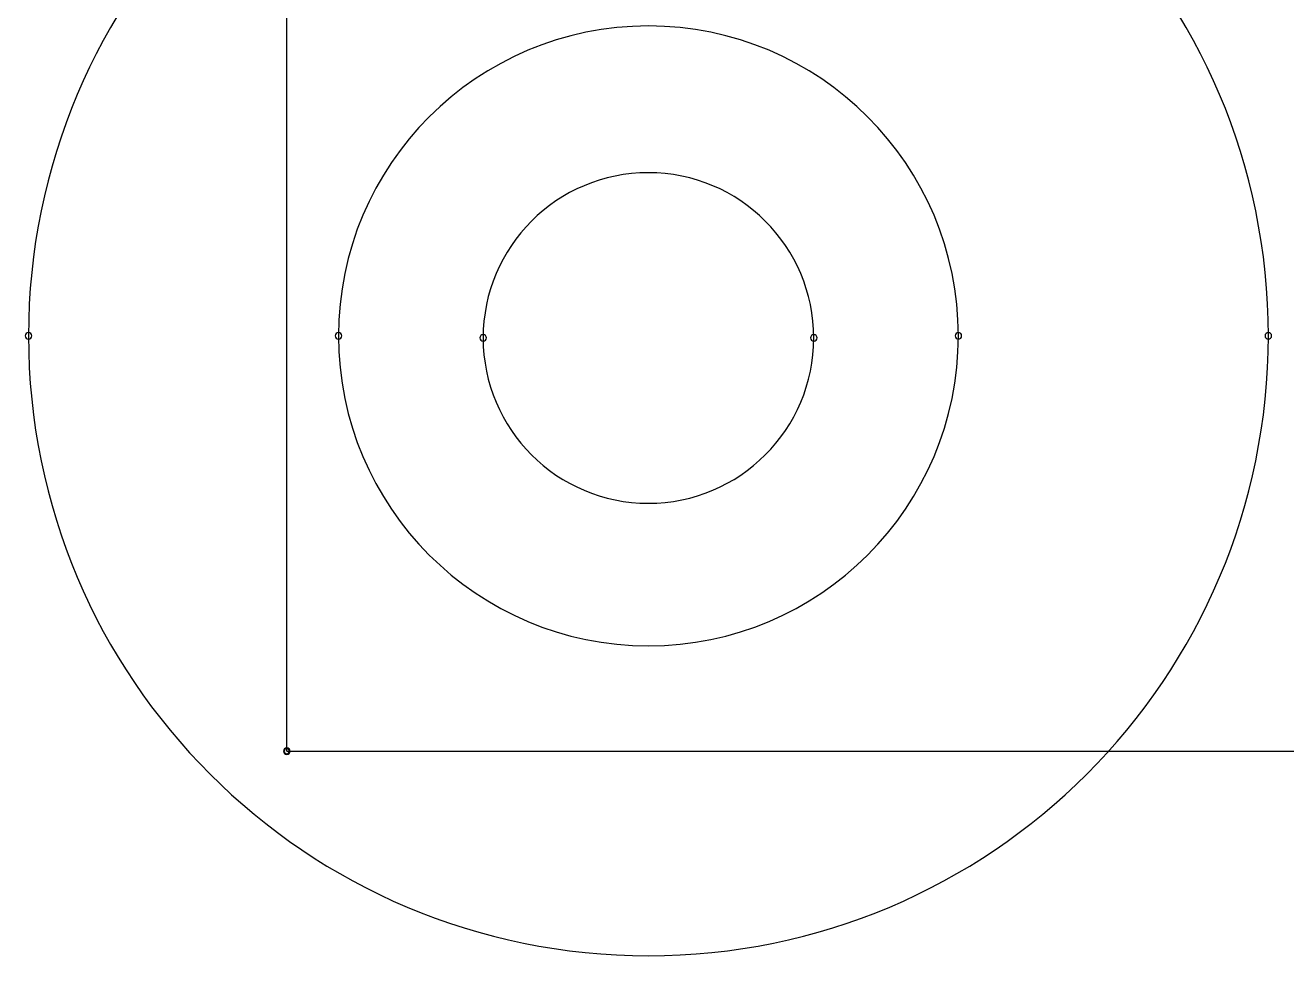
# Model space of a CAD drawing. Header units: inches. Extents: x 32166 to 34772, y 2386 to 4229.
# Drawn here: x 32882.2 to 32935, y 3798.2 to 3837.1 of the extents above; entities that cross this region are included whole.
import ezdxf

# ---------------------------------------------------------------- set-up
doc = ezdxf.new("R2010")
doc.units = ezdxf.units.IN
doc.header["$LTSCALE"] = 0.64311
doc.header["$MEASUREMENT"] = 0
doc.layers.add('KEEPOUTLAYER', color=6, linetype='CONTINUOUS')
doc.layers.add('TOPOVERLAY', color=2, linetype='CONTINUOUS')

msp = doc.modelspace()

# ---------------------------------------------------------------- linework, layer by layer
at = {"layer": 'KEEPOUTLAYER'}
for q in [(32893.167, 4005.452), (34340.368, 3806.731)]:
    msp.add_line((32893.167, 3806.731), q, dxfattribs=at)
for centre, radius, start, end in [((32908.287, 3824.011), 6.912, 0, 180), ((32901.375, 3824.011), 0.137, 0, 180), ((32901.375, 3824.011), 0.137, 180, 0), ((32908.287, 3824.011), 6.912, 180, 0), ((32915.199, 3824.011), 0.137, 0, 180), ((32915.199, 3824.011), 0.137, 180, 0), ((32893.167, 3806.731), 0.137, 0, 180), ((32893.167, 3806.731), 0.108, 0, 180), ((32893.167, 3806.731), 0.137, 180, 0), ((32893.167, 3806.731), 0.108, 180, 0)]:
    msp.add_arc(centre, radius, start, end, dxfattribs=at)
at = {"layer": 'TOPOVERLAY'}
for centre, radius, start, end in [((32908.287, 3824.098), 25.92, 0, 180), ((32908.287, 3824.098), 12.96, 0, 180), ((32882.367, 3824.098), 0.137, 0, 180), ((32895.327, 3824.098), 0.137, 0, 180), ((32921.247, 3824.098), 0.137, 0, 180), ((32934.207, 3824.098), 0.137, 0, 180), ((32882.367, 3824.098), 0.137, 180, 0), ((32908.287, 3824.098), 25.92, 180, 0), ((32895.327, 3824.098), 0.137, 180, 0), ((32908.287, 3824.098), 12.96, 180, 0), ((32921.247, 3824.098), 0.137, 180, 0), ((32934.207, 3824.098), 0.137, 180, 0)]:
    msp.add_arc(centre, radius, start, end, dxfattribs=at)

doc.saveas('drawing.dxf')
